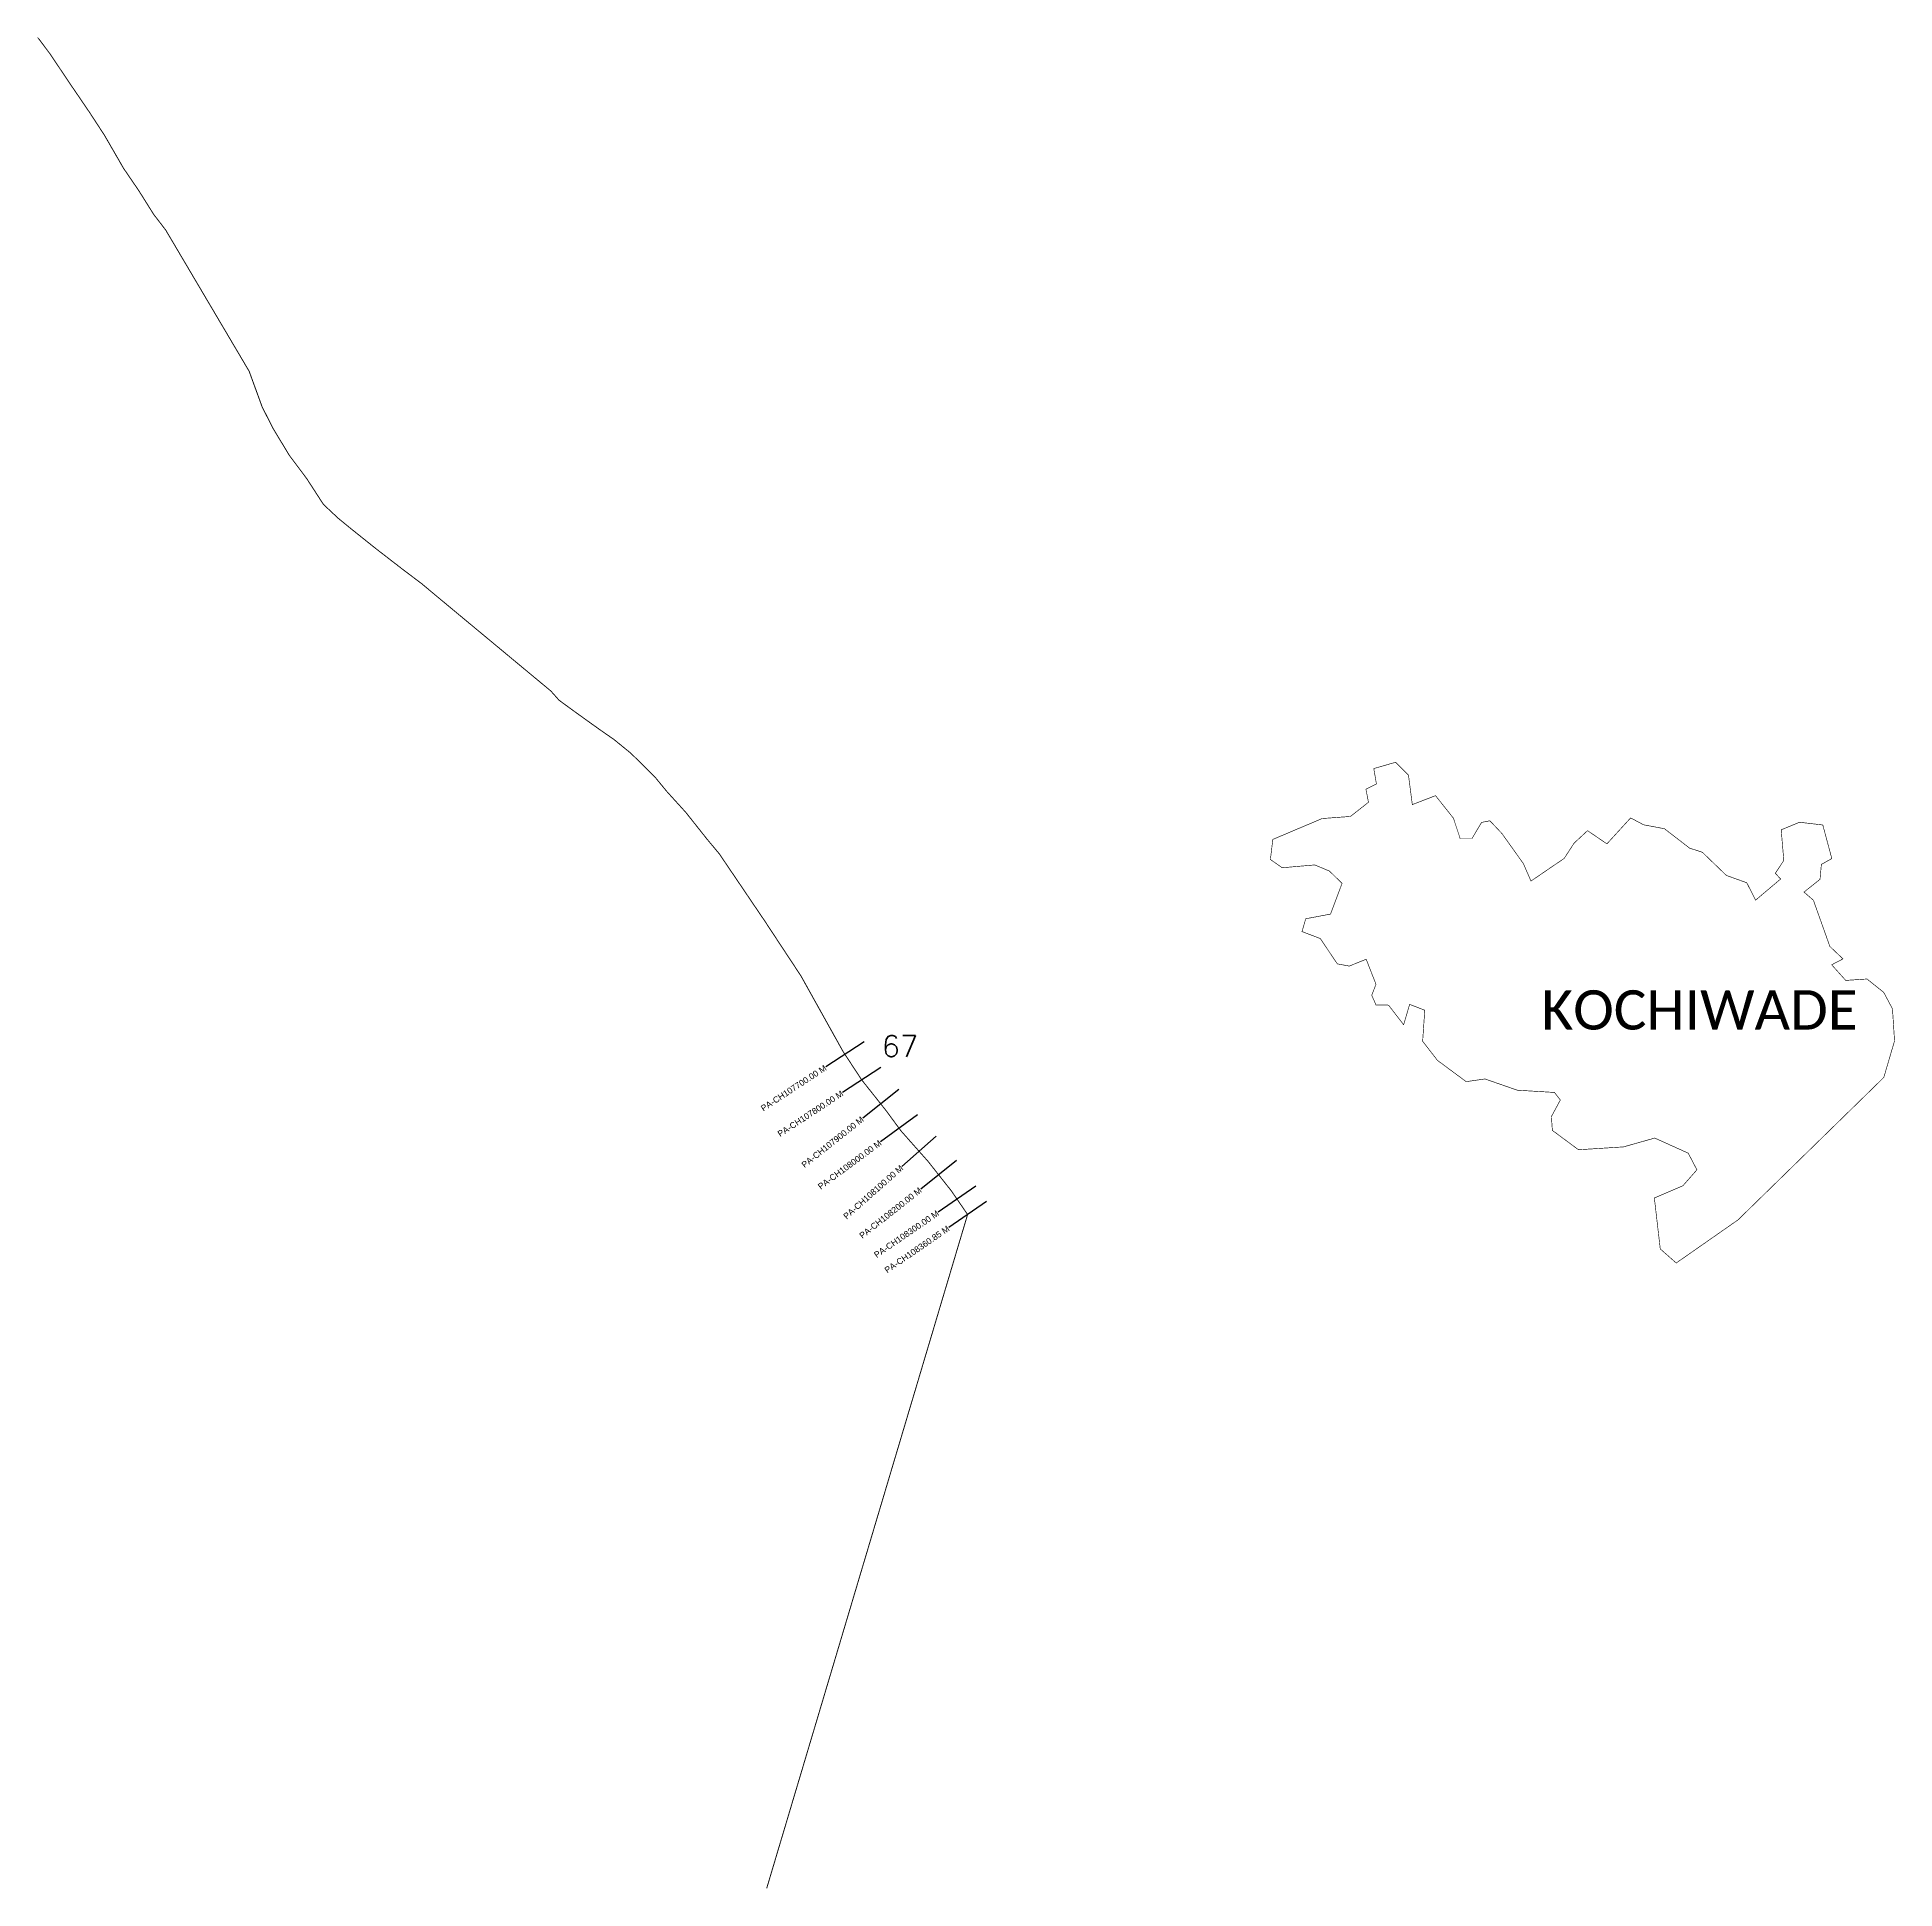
# Model space of a CAD drawing. Header units: metres. Extents: x 265666 to 271744, y 2136619 to 2142680.
import ezdxf
from ezdxf.enums import TextEntityAlignment as Align

# ---------------------------------------------------------------- set-up
doc = ezdxf.new("R2010")
doc.units = ezdxf.units.M
for name, color, linetype in [('CS', 134, 'Continuous'), ('CSMark', 6, 'Continuous'), ('NATURALLY PROTECTED', 3, 'Continuous'), ('VILLAGE NAME', 250, 'Continuous')]:
    doc.layers.add(name, color=color, linetype=linetype)
doc.styles.add('DynamicDimensions', font='arial.ttf')
doc.styles.get("Standard").update_dxf_attribs({"font": 'simplex.shx'})

msp = doc.modelspace()

# ---------------------------------------------------------------- linework, layer by layer
at = {"color": 6, "const_width": 2, "flags": 128}
msp.add_lwpolyline([(269709.1, 2140054), (269870.5, 2140122.3), (269963, 2140129.1), (270022, 2140175.5), (270013.7, 2140218.1), (270048, 2140235.7), (270039.4, 2140285.8), (270110.6, 2140306.4), (270152.9, 2140264.6), (270165.5, 2140167.9), (270241.4, 2140197.2), (270299.9, 2140123.6), (270322, 2140057), (270360.8, 2140057), (270392.3, 2140109.6), (270419.4, 2140114.9), (270459, 2140072.9), (270528.8, 2139974.9), (270553.8, 2139917.7), (270662.6, 2139991.9), (270694.8, 2140041.7), (270738.8, 2140082.6), (270802.3, 2140039.4), (270879.8, 2140124.3), (270922.5, 2140101.8), (270990.5, 2140088.9), (271073, 2140025.3), (271114.3, 2140012.1), (271193.1, 2139936.1), (271259.9, 2139912.1), (271288.7, 2139855.1), (271370.6, 2139924.3), (271353.4, 2139943.2), (271381.1, 2139985.2), (271372.5, 2140085.4), (271432.5, 2140110.1), (271508.7, 2140101.2), (271538.2, 2139991.1), (271504, 2139972.3), (271499.6, 2139923.3), (271447.2, 2139881.6), (271477.9, 2139854.9), (271531.8, 2139703.6), (271574.7, 2139662.9), (271537.7, 2139643.6), (271583.7, 2139592.5), (271653.4, 2139597.1), (271708.2, 2139553.1), (271736.7, 2139499.3), (271743.4, 2139394.5), (271708.3, 2139274.9), (271231.3, 2138808.7), (271029, 2138667.5), (270976.8, 2138713.7), (270957.5, 2138880.4), (271051, 2138920.5), (271096.7, 2138972.5), (271068.4, 2139027), (270958.7, 2139076.5), (270856.6, 2139047.6), (270709.3, 2139038.2), (270623.7, 2139101.6), (270620.7, 2139147), (270649.8, 2139201), (270630.6, 2139225.8), (270509.1, 2139233.1), (270403.3, 2139269.9), (270341.6, 2139261.2), (270247.7, 2139330.8), (270199.3, 2139393.3), (270206.2, 2139494.9), (270156.8, 2139514), (270137, 2139447.5), (270087.7, 2139511.5), (270046.6, 2139512.2), (270032.7, 2139543.9), (270046.6, 2139579.9), (270014.5, 2139661.7), (269959.2, 2139639.4), (269920.2, 2139646.6), (269864.2, 2139729.6), (269804.5, 2139752.3), (269816.7, 2139794.2), (269898, 2139809.6), (269935.6, 2139910.2), (269894.3, 2139950.3), (269846.5, 2139970.5), (269739.8, 2139961.2), (269701.1, 2139988.3), (269709.1, 2140054)], dxfattribs=at)
at = {"layer": 'CS'}
for p, q in [((268371.7, 2139391.4), (268246.3, 2139309.1)), ((268426.6, 2139307.9), (268301.2, 2139225.5)), ((268484.8, 2139235), (268367.3, 2139141.7)), ((268546.6, 2139152.9), (268425.8, 2139064)), ((268607.8, 2139082.8), (268495.6, 2138983.2)), ((268674.5, 2139002.6), (268556.8, 2138909.6)), ((268737.7, 2138918.8), (268614, 2138833.9)), ((268772.1, 2138868.7), (268648.5, 2138783.7))]:
    msp.add_line(p, q, dxfattribs=at)
at = {"layer": 'NATURALLY PROTECTED', "const_width": 3, "flags": 128}
msp.add_lwpolyline([(265667.2, 2142678.3), (265670.2, 2142675.3), (265707.2, 2142625.9), (265777.6, 2142521), (265837, 2142433.8), (265886.6, 2142357.6), (265948.6, 2142250.2), (265998, 2142177.8), (266046.7, 2142100.2), (266086.6, 2142048), (266359.3, 2141586.4), (266402.1, 2141469.1), (266437.8, 2141398.9), (266491, 2141310.7), (266547.5, 2141235.3), (266602.5, 2141150.4), (266649.9, 2141105.9), (266691.3, 2141071.9), (266773.1, 2141006.5), (266856.6, 2140941.9), (266925.3, 2140889.9), (266967.2, 2140854.8), (267346.6, 2140539.7), (267373.5, 2140509.5), (267421.2, 2140474.6), (267483.7, 2140429.7), (267516.6, 2140406.3), (267552.4, 2140381.6), (267607.9, 2140336.4), (267649.2, 2140295.9), (267689.9, 2140254.9), (267725.7, 2140211.3), (267788.2, 2140142.4), (267858.3, 2140054.1), (267897.8, 2140006.8), (268046, 2139787.7), (268165.1, 2139606.9), (268302.5, 2139360.2), (268364, 2139266.6), (268443.2, 2139166.8), (268492.8, 2139099.4), (268580.5, 2139000.6), (268657.1, 2138903.6), (268710.3, 2138826.2), (268052.8, 2136620.6)], dxfattribs=at)

# ---------------------------------------------------------------- texts
at = {"insert": (268429.2, 2139412), "char_height": 70, "attachment_point": 1}
msp.add_mtext_dynamic_manual_height_columns('67', width=269.844, gutter_width=1, heights=[464.4], dxfattribs=at)
at = {"layer": 'CSMark', "style": 'DynamicDimensions'}
for s, rotation, p in [('PA-CH107700.00 M', 33.28953, (268245.5, 2139308.6)), ('PA-CH107800.00 M', 33.28953, (268300.4, 2139225)), ('PA-CH107900.00 M', 38.44342, (268366.5, 2139141.1)), ('PA-CH108000.00 M', 36.37515, (268425, 2139063.4)), ('PA-CH108100.00 M', 41.58445, (268494.9, 2138982.6)), ('PA-CH108200.00 M', 38.30485, (268556, 2138909)), ('PA-CH108300.00 M', 34.50358, (268613.2, 2138833.3)), ('PA-CH108360.85 M', 34.50358, (268647.7, 2138783.2))]:
    msp.add_text(s, height=20, rotation=rotation, dxfattribs=at).set_placement(p, align=Align.MIDDLE_RIGHT)
at = {"layer": 'VILLAGE NAME', "insert": (270587.8, 2139560.2), "char_height": 128.647, "attachment_point": 1}
msp.add_mtext_dynamic_manual_height_columns('{\\fCalibri|b0|i0|c0|p34;KOCHIWADE}', width=1449.11, gutter_width=643.2, heights=[0], dxfattribs=at)

doc.saveas('drawing.dxf')
